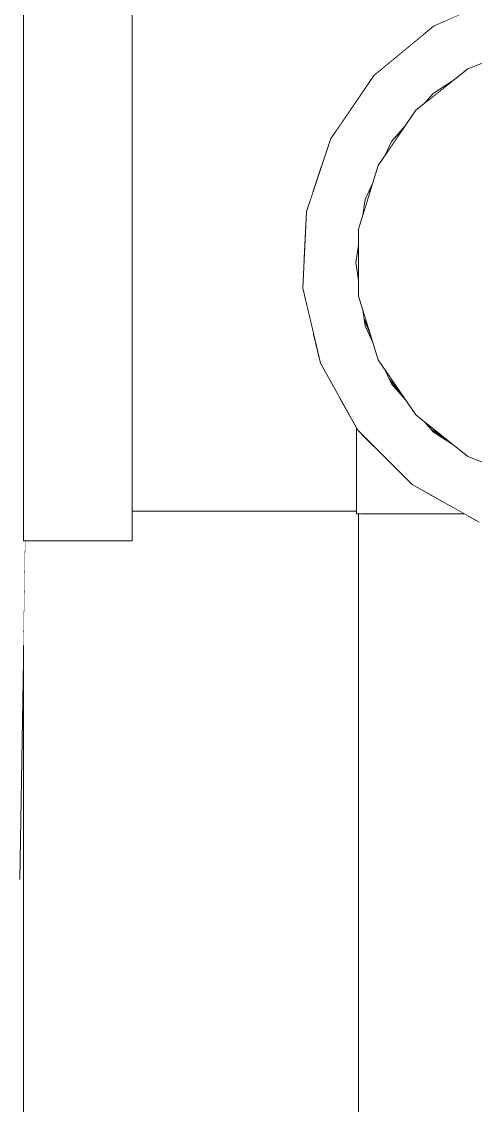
# Model space of a CAD drawing. Header units: millimetres. Extents: x -48147 to 1414029, y -496296 to 18123.
# Drawn here: x 1377508.4 to 1377541.9, y -490298.8 to -490219 of the extents above; entities that cross this region are included whole.
import ezdxf

# ---------------------------------------------------------------- set-up
doc = ezdxf.new("R2010")
doc.units = ezdxf.units.MM
doc.header["$MEASUREMENT"] = 0
doc.linetypes.add('Wipeout_Contour', pattern=[1000, 0, -1000])
doc.layers.add('New_A-35-M_FFE_Sanitary', color=7, linetype='Continuous')
doc.layers.add('New_A-35-M_FFE_Sanitary_Pen_No__64', color=7, linetype='Continuous', lineweight=20, true_color=0x606060)

# ---------------------------------------------------------------- blocks, each defined once
blk = doc.blocks.new('Section Elem_192_2', base_point=(1372878.996, -490836.732))
at = {"layer": 'New_A-35-M_FFE_Sanitary_Pen_No__64', "linetype": 'Continuous'}
blk.add_line((1377508.289, -490282.178), (1377508.706, -490257.232), dxfattribs=at)
blk = doc.blocks.new('Section Elem_193_2', base_point=(1372878.996, -490836.732))
at = {"color": 254, "linetype": 'Wipeout_Contour', "lineweight": 0, "ltscale": 5848685.132289144}
blk.add_wipeout([(1377545.905, -490220.646), (1377541.327, -490222.443), (1377542.31, -490222.443), (1377546.802, -490220.646)], dxfattribs=at).dxf.layer = 'New_A-35-M_FFE_Sanitary'
at = {"color": 254, "linetype": 'Wipeout_Contour', "lineweight": 0, "ltscale": 4386502.464648353}
blk.add_wipeout([(1377538.772, -490224.263), (1377538.16, -490224.969), (1377540.181, -490223.357)], dxfattribs=at).dxf.layer = 'New_A-35-M_FFE_Sanitary'
at = {"color": 254, "linetype": 'Wipeout_Contour', "lineweight": 0, "ltscale": 5848662.456120652}
blk.add_wipeout([(1377535.259, -490228.77), (1377536.649, -490226.731), (1377536.633, -490226.731), (1377535.696, -490227.812)], dxfattribs=at).dxf.layer = 'New_A-35-M_FFE_Sanitary'
at = {"color": 254, "linetype": 'Wipeout_Contour', "lineweight": 0, "ltscale": 5848660.421961683}
blk.add_wipeout([(1377533.578, -490233.245), (1377534.11, -490231.52), (1377534.003, -490231.52), (1377533.745, -490232.084)], dxfattribs=at).dxf.layer = 'New_A-35-M_FFE_Sanitary'
at = {"color": 254, "linetype": 'Wipeout_Contour', "lineweight": 0, "ltscale": 4386498.158971934}
blk.add_wipeout([(1377533.261, -490236.732), (1377533.077, -490236.732), (1377533.261, -490238.014)], dxfattribs=at).dxf.layer = 'New_A-35-M_FFE_Sanitary'
at = {"color": 254, "linetype": 'Wipeout_Contour', "lineweight": 0, "ltscale": 5848674.298559221}
blk.add_wipeout([(1377533.671, -490240.863), (1377533.745, -490241.381), (1377534.335, -490242.671), (1377534.166, -490242.124)], dxfattribs=at).dxf.layer = 'New_A-35-M_FFE_Sanitary'
at = {"color": 254, "linetype": 'Wipeout_Contour', "lineweight": 0, "ltscale": 5848687.957759044}
blk.add_wipeout([(1377535.527, -490245.283), (1377535.696, -490245.653), (1377536.708, -490246.821), (1377536.44, -490246.427)], dxfattribs=at).dxf.layer = 'New_A-35-M_FFE_Sanitary'
at = {"color": 254, "linetype": 'Wipeout_Contour', "lineweight": 0, "ltscale": 5848704.918176094}
blk.add_wipeout([(1377538.582, -490248.983), (1377538.772, -490249.202), (1377540.181, -490250.108), (1377539.881, -490249.869)], dxfattribs=at).dxf.layer = 'New_A-35-M_FFE_Sanitary'
at = {"color": 254, "linetype": 'Wipeout_Contour', "lineweight": 0, "ltscale": 4386534.231463417}
blk.add_wipeout([(1377541.066, -490255.232), (1377538.354, -490253.722), (1377538.354, -490255.232)], dxfattribs=at).dxf.layer = 'New_A-35-M_FFE_Sanitary'
at = {"color": 254, "linetype": 'Wipeout_Contour', "lineweight": 0, "ltscale": 5848613.799613862}
blk.add_wipeout([(1377516.577, -490257.232), (1377516.577, -490256.534), (1377508.577, -490256.534), (1377508.577, -490257.232)], dxfattribs=at).dxf.layer = 'New_A-35-M_FFE_Sanitary'
at = {"color": 254, "linetype": 'Wipeout_Contour', "lineweight": 0, "ltscale": 4386498.506214862}
blk.add_wipeout([(1377536.708, -490226.644), (1377536.633, -490226.731), (1377536.649, -490226.731)], dxfattribs=at).dxf.layer = 'New_A-35-M_FFE_Sanitary'
at = {"color": 254, "linetype": 'Wipeout_Contour', "lineweight": 0, "ltscale": 4386495.898006929}
blk.add_wipeout([(1377534.335, -490230.794), (1377534.003, -490231.52), (1377534.11, -490231.52)], dxfattribs=at).dxf.layer = 'New_A-35-M_FFE_Sanitary'
at = {"color": 254, "linetype": 'Wipeout_Contour', "lineweight": 0, "ltscale": 4386497.634805495}
blk.add_wipeout([(1377533.261, -490235.451), (1377533.077, -490236.732), (1377533.261, -490236.732)], dxfattribs=at).dxf.layer = 'New_A-35-M_FFE_Sanitary'
at = {"color": 254, "linetype": 'Wipeout_Contour', "lineweight": 0, "ltscale": 5848672.274774063}
blk.add_wipeout([(1377533.806, -490240.959), (1377533.578, -490240.22), (1377533.671, -490240.863), (1377533.942, -490241.555)], dxfattribs=at).dxf.layer = 'New_A-35-M_FFE_Sanitary'
at = {"color": 254, "linetype": 'Wipeout_Contour', "lineweight": 0, "ltscale": 5848685.320295337}
blk.add_wipeout([(1377535.753, -490245.419), (1377535.259, -490244.695), (1377535.527, -490245.283), (1377536.058, -490245.949)], dxfattribs=at).dxf.layer = 'New_A-35-M_FFE_Sanitary'
at = {"color": 254, "linetype": 'Wipeout_Contour', "lineweight": 0, "ltscale": 5848701.982122935}
blk.add_wipeout([(1377538.927, -490249.108), (1377538.16, -490248.496), (1377538.582, -490248.983), (1377539.376, -490249.524)], dxfattribs=at).dxf.layer = 'New_A-35-M_FFE_Sanitary'
at = {"color": 254, "linetype": 'Wipeout_Contour', "lineweight": 0, "ltscale": 7310876.55140125}
blk.add_wipeout([(1377535.288, -490255.232), (1377538.354, -490255.232), (1377538.354, -490253.722), (1377537.223, -490253.092), (1377535.288, -490251.156)], dxfattribs=at).dxf.layer = 'New_A-35-M_FFE_Sanitary'
at = {"color": 254, "linetype": 'Wipeout_Contour', "lineweight": 0, "ltscale": 5848611.957839177}
blk.add_wipeout([(1377516.577, -490256.534), (1377516.577, -490254.486), (1377508.577, -490254.486), (1377508.577, -490256.534)], dxfattribs=at).dxf.layer = 'New_A-35-M_FFE_Sanitary'
at = {"color": 254, "linetype": 'Wipeout_Contour', "lineweight": 0, "ltscale": 7310919.511143163}
blk.add_wipeout([(1377541.327, -490255.378), (1377541.327, -490268.914), (1377545.905, -490269.149), (1377545.905, -490256.726), (1377542.171, -490255.848)], dxfattribs=at).dxf.layer = 'New_A-35-M_FFE_Sanitary'
at = {"color": 254, "linetype": 'Wipeout_Contour', "lineweight": 0, "ltscale": 5848673.81996497}
blk.add_wipeout([(1377533.806, -490240.959), (1377533.942, -490241.555), (1377534.095, -490241.944), (1377534.11, -490241.944)], dxfattribs=at).dxf.layer = 'New_A-35-M_FFE_Sanitary'
at = {"color": 254, "linetype": 'Wipeout_Contour', "lineweight": 0, "ltscale": 4386515.832597388}
blk.add_wipeout([(1377535.752, -490245.419), (1377536.058, -490245.949), (1377536.44, -490246.428)], dxfattribs=at).dxf.layer = 'New_A-35-M_FFE_Sanitary'
at = {"color": 254, "linetype": 'Wipeout_Contour', "lineweight": 0, "ltscale": 5848690.550453978}
blk.add_wipeout([(1377533.491, -490255.232), (1377535.288, -490255.232), (1377535.288, -490251.156), (1377533.491, -490249.359)], dxfattribs=at).dxf.layer = 'New_A-35-M_FFE_Sanitary'
at = {"color": 254, "linetype": 'Wipeout_Contour', "lineweight": 0, "ltscale": 4386528.763859371}
blk.add_wipeout([(1377538.927, -490249.108), (1377539.376, -490249.524), (1377539.882, -490249.869)], dxfattribs=at).dxf.layer = 'New_A-35-M_FFE_Sanitary'
at = {"color": 254, "linetype": 'Wipeout_Contour', "lineweight": 0, "ltscale": 5848608.399817524}
blk.add_wipeout([(1377516.577, -490254.486), (1377516.577, -490251.228), (1377508.577, -490251.228), (1377508.577, -490254.486)], dxfattribs=at).dxf.layer = 'New_A-35-M_FFE_Sanitary'
at = {"color": 254, "linetype": 'Wipeout_Contour', "lineweight": 0, "ltscale": 7310900.927615517}
blk.add_wipeout([(1377541.066, -490255.232), (1377537.482, -490255.232), (1377537.482, -490268.513), (1377541.327, -490268.914), (1377541.327, -490255.378)], dxfattribs=at).dxf.layer = 'New_A-35-M_FFE_Sanitary'
at = {"color": 254, "linetype": 'Wipeout_Contour', "lineweight": 0, "ltscale": 4386506.384242792}
blk.add_wipeout([(1377534.11, -490241.944), (1377534.095, -490241.944), (1377534.166, -490242.124)], dxfattribs=at).dxf.layer = 'New_A-35-M_FFE_Sanitary'
at = {"color": 254, "linetype": 'Wipeout_Contour', "lineweight": 0, "ltscale": 5848603.368044269}
blk.add_wipeout([(1377516.577, -490251.228), (1377516.577, -490246.982), (1377508.577, -490246.982), (1377508.577, -490251.228)], dxfattribs=at).dxf.layer = 'New_A-35-M_FFE_Sanitary'
at = {"color": 254, "linetype": 'Wipeout_Contour', "lineweight": 0, "ltscale": 7310855.993940537}
blk.add_wipeout([(1377533.123, -490255.232), (1377533.491, -490255.232), (1377533.491, -490249.359), (1377533.218, -490249.086), (1377533.123, -490248.917)], dxfattribs=at).dxf.layer = 'New_A-35-M_FFE_Sanitary'
at = {"color": 254, "linetype": 'Wipeout_Contour', "lineweight": 0, "ltscale": 5848708.931372636}
blk.add_wipeout([(1377537.482, -490255.232), (1377534.711, -490255.232), (1377534.711, -490267.981), (1377537.482, -490268.513)], dxfattribs=at).dxf.layer = 'New_A-35-M_FFE_Sanitary'
at = {"color": 254, "linetype": 'Wipeout_Contour', "lineweight": 0, "ltscale": 5848756.152735883}
blk.add_wipeout([(1377545.905, -490269.149), (1377541.327, -490268.914), (1377541.327, -490282.362), (1377545.905, -490282.828)], dxfattribs=at).dxf.layer = 'New_A-35-M_FFE_Sanitary'
at = {"layer": 'New_A-35-M_FFE_Sanitary_Pen_No__64', "linetype": 'Continuous'}
blk.add_line((1377508.577, -490254.486), (1377508.577, -490251.228), dxfattribs=at)
at = {"color": 254, "linetype": 'Wipeout_Contour', "lineweight": 0, "ltscale": 5848597.205451931}
blk.add_wipeout([(1377516.577, -490246.982), (1377516.577, -490242.038), (1377508.577, -490242.038), (1377508.577, -490246.982)], dxfattribs=at).dxf.layer = 'New_A-35-M_FFE_Sanitary'
at = {"color": 254, "linetype": 'Wipeout_Contour', "lineweight": 0, "ltscale": 5848700.592160189}
blk.add_wipeout([(1377534.711, -490255.232), (1377533.261, -490255.232), (1377533.261, -490267.367), (1377534.711, -490267.981)], dxfattribs=at).dxf.layer = 'New_A-35-M_FFE_Sanitary'
at = {"color": 254, "linetype": 'Wipeout_Contour', "lineweight": 0, "ltscale": 5848739.640250538}
blk.add_wipeout([(1377541.327, -490268.914), (1377537.482, -490268.513), (1377537.482, -490281.566), (1377541.327, -490282.362)], dxfattribs=at).dxf.layer = 'New_A-35-M_FFE_Sanitary'
at = {"layer": 'New_A-35-M_FFE_Sanitary_Pen_No__64', "linetype": 'Continuous'}
blk.add_line((1377508.577, -490251.228), (1377508.577, -490246.982), dxfattribs=at)
at = {"color": 254, "linetype": 'Wipeout_Contour', "lineweight": 0, "ltscale": 5848590.332033062}
blk.add_wipeout([(1377516.577, -490242.038), (1377516.577, -490236.732), (1377508.577, -490236.732), (1377508.577, -490242.038)], dxfattribs=at).dxf.layer = 'New_A-35-M_FFE_Sanitary'
at = {"color": 254, "linetype": 'Wipeout_Contour', "lineweight": 0, "ltscale": 5848656.588762996}
blk.add_wipeout([(1377516.577, -490253.561), (1377516.577, -490255.044), (1377533.123, -490255.044), (1377533.123, -490253.561)], dxfattribs=at).dxf.layer = 'New_A-35-M_FFE_Sanitary'
at = {"color": 254, "linetype": 'Wipeout_Contour', "lineweight": 0, "ltscale": 5848726.238066904}
blk.add_wipeout([(1377537.482, -490268.513), (1377534.711, -490267.981), (1377534.711, -490280.512), (1377537.482, -490281.566)], dxfattribs=at).dxf.layer = 'New_A-35-M_FFE_Sanitary'
at = {"color": 254, "linetype": 'Wipeout_Contour', "lineweight": 0, "ltscale": 5848774.0301592}
blk.add_wipeout([(1377545.905, -490282.828), (1377541.327, -490282.362), (1377541.327, -490295.345), (1377545.905, -490296.034)], dxfattribs=at).dxf.layer = 'New_A-35-M_FFE_Sanitary'
at = {"layer": 'New_A-35-M_FFE_Sanitary_Pen_No__64', "linetype": 'Continuous'}
blk.add_line((1377508.577, -490246.982), (1377508.577, -490242.038), dxfattribs=at)
at = {"color": 254, "linetype": 'Wipeout_Contour', "lineweight": 0, "ltscale": 5848583.216212544}
blk.add_wipeout([(1377516.577, -490236.732), (1377516.577, -490231.427), (1377508.577, -490231.427), (1377508.577, -490236.732)], dxfattribs=at).dxf.layer = 'New_A-35-M_FFE_Sanitary'
at = {"color": 254, "linetype": 'Wipeout_Contour', "lineweight": 0, "ltscale": 5848653.684907524}
blk.add_wipeout([(1377516.577, -490250.714), (1377516.577, -490253.561), (1377533.123, -490253.561), (1377533.123, -490250.714)], dxfattribs=at).dxf.layer = 'New_A-35-M_FFE_Sanitary'
at = {"color": 254, "linetype": 'Wipeout_Contour', "lineweight": 0, "ltscale": 5848717.136932628}
blk.add_wipeout([(1377534.711, -490267.981), (1377533.261, -490267.367), (1377533.261, -490279.293), (1377534.711, -490280.512)], dxfattribs=at).dxf.layer = 'New_A-35-M_FFE_Sanitary'
at = {"color": 254, "linetype": 'Wipeout_Contour', "lineweight": 0, "ltscale": 5848757.105798933}
blk.add_wipeout([(1377541.327, -490282.362), (1377537.482, -490281.566), (1377537.482, -490294.169), (1377541.327, -490295.345)], dxfattribs=at).dxf.layer = 'New_A-35-M_FFE_Sanitary'
at = {"layer": 'New_A-35-M_FFE_Sanitary_Pen_No__64', "linetype": 'Continuous'}
for p, q in [((1377508.577, -490242.038), (1377508.577, -490236.732)), ((1377516.577, -490254.486), (1377516.577, -490251.228))]:
    blk.add_line(p, q, dxfattribs=at)
at = {"color": 254, "linetype": 'Wipeout_Contour', "lineweight": 0, "ltscale": 5848576.342921786}
blk.add_wipeout([(1377516.577, -490231.427), (1377516.577, -490226.482), (1377508.577, -490226.482), (1377508.577, -490231.427)], dxfattribs=at).dxf.layer = 'New_A-35-M_FFE_Sanitary'
at = {"color": 254, "linetype": 'Wipeout_Contour', "lineweight": 0, "ltscale": 7310792.420709334}
blk.add_wipeout([(1377516.577, -490236.732), (1377516.577, -490241.944), (1377529.945, -490241.944), (1377529.164, -490238.624), (1377529.252, -490236.732)], dxfattribs=at).dxf.layer = 'New_A-35-M_FFE_Sanitary'
at = {"color": 254, "linetype": 'Wipeout_Contour', "lineweight": 0, "ltscale": 7310817.712026924}
blk.add_wipeout([(1377516.577, -490246.734), (1377516.577, -490250.714), (1377533.123, -490250.714), (1377533.123, -490248.917), (1377531.907, -490246.734)], dxfattribs=at).dxf.layer = 'New_A-35-M_FFE_Sanitary'
at = {"color": 254, "linetype": 'Wipeout_Contour', "lineweight": 0, "ltscale": 5848743.099686815}
blk.add_wipeout([(1377537.482, -490281.566), (1377534.711, -490280.512), (1377534.711, -490292.611), (1377537.482, -490294.169)], dxfattribs=at).dxf.layer = 'New_A-35-M_FFE_Sanitary'
at = {"color": 254, "linetype": 'Wipeout_Contour', "lineweight": 0, "ltscale": 5848791.129798615}
blk.add_wipeout([(1377545.905, -490296.034), (1377541.327, -490295.345), (1377541.327, -490307.642), (1377545.905, -490308.543)], dxfattribs=at).dxf.layer = 'New_A-35-M_FFE_Sanitary'
at = {"layer": 'New_A-35-M_FFE_Sanitary_Pen_No__64', "linetype": 'Continuous'}
blk.add_line((1377508.577, -490236.732), (1377508.577, -490231.427), dxfattribs=at)
at = {"color": 254, "linetype": 'Wipeout_Contour', "lineweight": 0, "ltscale": 5848570.180551451}
blk.add_wipeout([(1377516.577, -490226.482), (1377516.577, -490222.237), (1377508.577, -490222.237), (1377508.577, -490226.482)], dxfattribs=at).dxf.layer = 'New_A-35-M_FFE_Sanitary'
at = {"color": 254, "linetype": 'Wipeout_Contour', "lineweight": 0, "ltscale": 7310783.69512815}
blk.add_wipeout([(1377516.577, -490231.52), (1377516.577, -490236.732), (1377529.252, -490236.732), (1377529.426, -490232.966), (1377529.91, -490231.52)], dxfattribs=at).dxf.layer = 'New_A-35-M_FFE_Sanitary'
at = {"color": 254, "linetype": 'Wipeout_Contour', "lineweight": 0, "ltscale": 7310804.837490555}
blk.add_wipeout([(1377516.577, -490241.944), (1377516.577, -490246.734), (1377531.907, -490246.734), (1377530.461, -490244.138), (1377529.945, -490241.944)], dxfattribs=at).dxf.layer = 'New_A-35-M_FFE_Sanitary'
at = {"color": 254, "linetype": 'Wipeout_Contour', "lineweight": 0, "ltscale": 5848733.256196842}
blk.add_wipeout([(1377534.711, -490280.512), (1377533.261, -490279.293), (1377533.261, -490290.808), (1377534.711, -490292.611)], dxfattribs=at).dxf.layer = 'New_A-35-M_FFE_Sanitary'
at = {"color": 254, "linetype": 'Wipeout_Contour', "lineweight": 0, "ltscale": 5848773.811484558}
blk.add_wipeout([(1377541.327, -490295.345), (1377537.482, -490294.169), (1377537.482, -490306.106), (1377541.327, -490307.642)], dxfattribs=at).dxf.layer = 'New_A-35-M_FFE_Sanitary'
at = {"layer": 'New_A-35-M_FFE_Sanitary_Pen_No__64', "linetype": 'Continuous'}
for p, q in [((1377508.577, -490231.427), (1377508.577, -490226.482)), ((1377516.577, -490242.038), (1377516.577, -490236.732)), ((1377516.577, -490246.982), (1377516.577, -490242.038)), ((1377516.577, -490251.228), (1377516.577, -490246.982))]:
    blk.add_line(p, q, dxfattribs=at)
at = {"color": 254, "linetype": 'Wipeout_Contour', "lineweight": 0, "ltscale": 5848565.149034823}
blk.add_wipeout([(1377516.577, -490222.237), (1377516.577, -490218.979), (1377508.577, -490218.979), (1377508.577, -490222.237)], dxfattribs=at).dxf.layer = 'New_A-35-M_FFE_Sanitary'
at = {"color": 254, "linetype": 'Wipeout_Contour', "lineweight": 0, "ltscale": 7310779.34246262}
blk.add_wipeout([(1377516.577, -490231.52), (1377529.91, -490231.52), (1377531.226, -490227.595), (1377531.818, -490226.731), (1377516.577, -490226.731)], dxfattribs=at).dxf.layer = 'New_A-35-M_FFE_Sanitary'
at = {"color": 254, "linetype": 'Wipeout_Contour', "lineweight": 0, "ltscale": 5848759.227712102}
blk.add_wipeout([(1377537.482, -490294.169), (1377534.711, -490292.611), (1377534.711, -490304.07), (1377537.482, -490306.106)], dxfattribs=at).dxf.layer = 'New_A-35-M_FFE_Sanitary'
at = {"layer": 'New_A-35-M_FFE_Sanitary_Pen_No__64', "linetype": 'Continuous'}
for p, q in [((1377508.577, -490226.482), (1377508.577, -490222.237)), ((1377516.577, -490236.732), (1377516.577, -490231.427))]:
    blk.add_line(p, q, dxfattribs=at)
at = {"color": 254, "linetype": 'Wipeout_Contour', "lineweight": 0, "ltscale": 5848561.591235959}
blk.add_wipeout([(1377516.577, -490218.979), (1377516.577, -490216.931), (1377508.577, -490216.931), (1377508.577, -490218.979)], dxfattribs=at).dxf.layer = 'New_A-35-M_FFE_Sanitary'
at = {"color": 254, "linetype": 'Wipeout_Contour', "lineweight": 0, "ltscale": 7310779.317236671}
blk.add_wipeout([(1377534.633, -490222.751), (1377516.577, -490222.751), (1377516.577, -490226.731), (1377531.818, -490226.731), (1377534.427, -490222.922)], dxfattribs=at).dxf.layer = 'New_A-35-M_FFE_Sanitary'
at = {"color": 254, "linetype": 'Wipeout_Contour', "lineweight": 0, "ltscale": 5848748.67414964}
blk.add_wipeout([(1377534.711, -490292.611), (1377533.261, -490290.808), (1377533.261, -490301.715), (1377534.711, -490304.07)], dxfattribs=at).dxf.layer = 'New_A-35-M_FFE_Sanitary'
at = {"layer": 'New_A-35-M_FFE_Sanitary_Pen_No__64', "linetype": 'Continuous'}
for p, q in [((1377508.577, -490218.979), (1377508.577, -490216.931)), ((1377508.577, -490222.237), (1377508.577, -490218.979)), ((1377516.577, -490231.427), (1377516.577, -490226.482))]:
    blk.add_line(p, q, dxfattribs=at)
at = {"color": 254, "linetype": 'Wipeout_Contour', "lineweight": 0, "ltscale": 5848618.589899416}
blk.add_wipeout([(1377516.577, -490219.904), (1377516.577, -490222.751), (1377534.633, -490222.751), (1377538.061, -490219.904)], dxfattribs=at).dxf.layer = 'New_A-35-M_FFE_Sanitary'
at = {"color": 254, "linetype": 'Wipeout_Contour', "lineweight": 0, "ltscale": 39479532.74320099}
blk.add_wipeout([(1377508.577, -490264.956), (1377508.577, -490384.732), (1377590.577, -490384.732), (1377590.577, -490257.232), (1377582.577, -490257.232), (1377582.577, -490256.534), (1377582.577, -490255.044), (1377566.031, -490255.044), (1377566.031, -490255.232), (1377566.077, -490255.232), (1377566.077, -490345.732), (1377565.344, -490350.606), (1377563.21, -490355.047), (1377559.865, -490358.66), (1377555.605, -490361.125), (1377550.81, -490362.222), (1377545.905, -490361.853), (1377541.327, -490360.052), (1377537.482, -490356.979), (1377534.711, -490352.907), (1377533.261, -490348.197), (1377533.261, -490255.232), (1377533.123, -490255.232), (1377533.123, -490255.044), (1377516.577, -490255.044), (1377516.577, -490257.232), (1377508.706, -490257.232)], dxfattribs=at).dxf.layer = 'New_A-35-M_FFE_Sanitary'
at = {"layer": 'New_A-35-M_FFE_Sanitary_Pen_No__64', "linetype": 'Continuous'}
for p, q in [((1377516.577, -490226.482), (1377516.577, -490222.237)), ((1377508.577, -490256.534), (1377508.577, -490254.486)), ((1377516.577, -490256.534), (1377516.577, -490254.486)), ((1377508.577, -490257.232), (1377508.577, -490256.534)), ((1377516.577, -490257.232), (1377516.577, -490256.534)), ((1377516.577, -490257.232), (1377508.577, -490257.232)), ((1377508.577, -490264.955), (1377508.577, -490384.732)), ((1377533.261, -490267.367), (1377533.261, -490279.293)), ((1377533.261, -490279.293), (1377533.261, -490290.808)), ((1377533.261, -490290.808), (1377533.261, -490301.715))]:
    blk.add_line(p, q, dxfattribs=at)
at = {"color": 254, "linetype": 'Wipeout_Contour', "lineweight": 0, "ltscale": 7310786.615761178}
blk.add_wipeout([(1377516.577, -490218.421), (1377516.577, -490219.904), (1377538.061, -490219.904), (1377538.785, -490219.303), (1377540.783, -490218.421)], dxfattribs=at).dxf.layer = 'New_A-35-M_FFE_Sanitary'
at = {"color": 254, "linetype": 'Wipeout_Contour', "lineweight": 0, "ltscale": 5848672.671755763}
blk.add_wipeout([(1377541.327, -490222.443), (1377537.482, -490225.51), (1377538.538, -490225.51), (1377542.31, -490222.443)], dxfattribs=at).dxf.layer = 'New_A-35-M_FFE_Sanitary'
at = {"layer": 'New_A-35-M_FFE_Sanitary_Pen_No__64', "linetype": 'Continuous'}
for p, q in [((1377516.577, -490218.979), (1377516.577, -490216.931)), ((1377516.577, -490222.237), (1377516.577, -490218.979))]:
    blk.add_line(p, q, dxfattribs=at)
at = {"color": 254, "linetype": 'Wipeout_Contour', "lineweight": 0, "ltscale": 5848665.105977094}
blk.add_wipeout([(1377537.482, -490225.51), (1377534.711, -490229.573), (1377535.819, -490229.573), (1377538.538, -490225.51)], dxfattribs=at).dxf.layer = 'New_A-35-M_FFE_Sanitary'
at = {"color": 254, "linetype": 'Wipeout_Contour', "lineweight": 0, "ltscale": 5848680.593134897}
blk.add_wipeout([(1377542.31, -490222.443), (1377538.538, -490225.51), (1377541.878, -490225.51), (1377545.365, -490222.443)], dxfattribs=at).dxf.layer = 'New_A-35-M_FFE_Sanitary'
at = {"color": 254, "linetype": 'Wipeout_Contour', "lineweight": 0, "ltscale": 5848663.108275583}
blk.add_wipeout([(1377534.711, -490229.573), (1377533.261, -490234.273), (1377534.397, -490234.273), (1377535.819, -490229.573)], dxfattribs=at).dxf.layer = 'New_A-35-M_FFE_Sanitary'
at = {"color": 254, "linetype": 'Wipeout_Contour', "lineweight": 0, "ltscale": 5848673.615222136}
blk.add_wipeout([(1377538.538, -490225.51), (1377535.819, -490229.573), (1377539.366, -490229.573), (1377541.878, -490225.51)], dxfattribs=at).dxf.layer = 'New_A-35-M_FFE_Sanitary'
at = {"color": 254, "linetype": 'Wipeout_Contour', "lineweight": 0, "ltscale": 5848666.862188214}
blk.add_wipeout([(1377533.261, -490234.273), (1377533.261, -490239.192), (1377534.397, -490239.192), (1377534.397, -490234.273)], dxfattribs=at).dxf.layer = 'New_A-35-M_FFE_Sanitary'
at = {"color": 254, "linetype": 'Wipeout_Contour', "lineweight": 0, "ltscale": 5848671.997404052}
blk.add_wipeout([(1377535.819, -490229.573), (1377534.397, -490234.273), (1377538.052, -490234.273), (1377539.366, -490229.573)], dxfattribs=at).dxf.layer = 'New_A-35-M_FFE_Sanitary'
at = {"color": 254, "linetype": 'Wipeout_Contour', "lineweight": 0, "ltscale": 5848676.007572251}
blk.add_wipeout([(1377533.261, -490239.192), (1377534.711, -490243.891), (1377535.819, -490243.891), (1377534.397, -490239.192)], dxfattribs=at).dxf.layer = 'New_A-35-M_FFE_Sanitary'
at = {"color": 254, "linetype": 'Wipeout_Contour', "lineweight": 0, "ltscale": 5848690.550215133}
blk.add_wipeout([(1377541.878, -490225.51), (1377539.366, -490229.573), (1377545.08, -490229.573), (1377547.26, -490225.51)], dxfattribs=at).dxf.layer = 'New_A-35-M_FFE_Sanitary'
at = {"color": 254, "linetype": 'Wipeout_Contour', "lineweight": 0, "ltscale": 5848675.889140632}
blk.add_wipeout([(1377534.397, -490239.192), (1377538.052, -490239.192), (1377538.052, -490234.273), (1377534.397, -490234.273)], dxfattribs=at).dxf.layer = 'New_A-35-M_FFE_Sanitary'
at = {"color": 254, "linetype": 'Wipeout_Contour', "lineweight": 0, "ltscale": 5848689.758378723}
blk.add_wipeout([(1377534.711, -490243.891), (1377537.482, -490247.955), (1377538.538, -490247.955), (1377535.819, -490243.891)], dxfattribs=at).dxf.layer = 'New_A-35-M_FFE_Sanitary'
at = {"color": 254, "linetype": 'Wipeout_Contour', "lineweight": 0, "ltscale": 5848689.709741351}
blk.add_wipeout([(1377539.366, -490229.573), (1377538.052, -490234.273), (1377543.94, -490234.273), (1377545.08, -490229.573)], dxfattribs=at).dxf.layer = 'New_A-35-M_FFE_Sanitary'
at = {"color": 254, "linetype": 'Wipeout_Contour', "lineweight": 0, "ltscale": 5848684.896681128}
blk.add_wipeout([(1377538.052, -490239.192), (1377534.397, -490239.192), (1377535.819, -490243.891), (1377539.366, -490243.891)], dxfattribs=at).dxf.layer = 'New_A-35-M_FFE_Sanitary'
at = {"color": 254, "linetype": 'Wipeout_Contour', "lineweight": 0, "ltscale": 5848706.886734657}
blk.add_wipeout([(1377537.482, -490247.955), (1377541.327, -490251.022), (1377542.31, -490251.022), (1377538.538, -490247.955)], dxfattribs=at).dxf.layer = 'New_A-35-M_FFE_Sanitary'
at = {"color": 254, "linetype": 'Wipeout_Contour', "lineweight": 0, "ltscale": 5848693.869702093}
blk.add_wipeout([(1377538.052, -490234.273), (1377538.052, -490239.192), (1377543.94, -490239.192), (1377543.94, -490234.273)], dxfattribs=at).dxf.layer = 'New_A-35-M_FFE_Sanitary'
at = {"color": 254, "linetype": 'Wipeout_Contour', "lineweight": 0, "ltscale": 5848698.267588003}
blk.add_wipeout([(1377535.819, -490243.891), (1377538.538, -490247.955), (1377541.878, -490247.955), (1377539.366, -490243.891)], dxfattribs=at).dxf.layer = 'New_A-35-M_FFE_Sanitary'
at = {"color": 254, "linetype": 'Wipeout_Contour', "lineweight": 0, "ltscale": 5848725.869638139}
blk.add_wipeout([(1377541.327, -490251.022), (1377545.905, -490252.819), (1377546.802, -490252.819), (1377542.31, -490251.022)], dxfattribs=at).dxf.layer = 'New_A-35-M_FFE_Sanitary'
at = {"color": 254, "linetype": 'Wipeout_Contour', "lineweight": 0, "ltscale": 5848702.608979606}
blk.add_wipeout([(1377538.052, -490239.192), (1377539.366, -490243.891), (1377545.08, -490243.891), (1377543.94, -490239.192)], dxfattribs=at).dxf.layer = 'New_A-35-M_FFE_Sanitary'
at = {"color": 254, "linetype": 'Wipeout_Contour', "lineweight": 0, "ltscale": 5848714.808067577}
blk.add_wipeout([(1377541.878, -490247.955), (1377538.538, -490247.955), (1377542.31, -490251.022), (1377545.365, -490251.022)], dxfattribs=at).dxf.layer = 'New_A-35-M_FFE_Sanitary'
at = {"color": 254, "linetype": 'Wipeout_Contour', "lineweight": 0, "ltscale": 5848715.202510033}
blk.add_wipeout([(1377539.366, -490243.891), (1377541.878, -490247.955), (1377547.26, -490247.955), (1377545.08, -490243.891)], dxfattribs=at).dxf.layer = 'New_A-35-M_FFE_Sanitary'
at = {"color": 254, "linetype": 'Wipeout_Contour', "lineweight": 0, "ltscale": 181336808.5372393}
blk.add_wipeout([(1377529.426, -490232.966), (1377529.164, -490238.624), (1377530.461, -490244.138), (1377533.218, -490249.086), (1377537.223, -490253.092), (1377542.171, -490255.848), (1377547.685, -490257.145), (1377553.344, -490256.883), (1377558.715, -490255.083), (1377561.484, -490253.186), (1377550.81, -490253.186), (1377549.184, -490253.064), (1377547.229, -490253.064), (1377546.559, -490252.868), (1377545.905, -490252.819), (1377544.46, -490252.252), (1377542.723, -490251.741), (1377542.036, -490251.3), (1377541.327, -490251.022), (1377540.181, -490250.108), (1377538.772, -490249.202), (1377538.16, -490248.496), (1377537.482, -490247.955), (1377536.708, -490246.821), (1377535.696, -490245.653), (1377535.259, -490244.695), (1377534.711, -490243.891), (1377534.335, -490242.671), (1377533.745, -490241.381), (1377533.578, -490240.22), (1377533.261, -490239.192), (1377533.261, -490238.014), (1377533.077, -490236.732), (1377533.261, -490235.451), (1377533.261, -490234.273), (1377533.578, -490233.245), (1377533.745, -490232.084), (1377534.335, -490230.794), (1377534.711, -490229.573), (1377535.259, -490228.77), (1377535.696, -490227.812), (1377536.708, -490226.644), (1377537.482, -490225.51), (1377538.16, -490224.968), (1377538.772, -490224.263), (1377540.181, -490223.357), (1377541.327, -490222.443), (1377542.036, -490222.165), (1377542.723, -490221.723), (1377544.46, -490221.213), (1377545.905, -490220.646), (1377546.558, -490220.597), (1377547.229, -490220.4), (1377549.185, -490220.4), (1377550.81, -490220.279), (1377570.077, -490220.279), (1377570.077, -490220.232), (1377979.077, -490220.232), (1377979.077, -490220.279), (1377998.344, -490220.279), (1377999.969, -490220.4), (1378001.925, -490220.4), (1378002.595, -490220.597), (1378003.248, -490220.646), (1378004.694, -490221.213), (1378006.431, -490221.723), (1378007.118, -490222.165), (1378007.827, -490222.443), (1378008.973, -490223.357), (1378010.382, -490224.263), (1378010.994, -490224.969), (1378011.672, -490225.51), (1378012.446, -490226.644), (1378013.458, -490227.812), (1378013.895, -490228.77), (1378014.443, -490229.573), (1378014.819, -490230.793), (1378015.409, -490232.084), (1378015.576, -490233.245), (1378015.893, -490234.273), (1378015.893, -490235.451), (1378016.077, -490236.732), (1378015.893, -490238.014), (1378015.893, -490239.192), (1378015.576, -490240.22), (1378015.409, -490241.381), (1378014.819, -490242.671), (1378014.443, -490243.891), (1378013.895, -490244.695), (1378013.458, -490245.653), (1378012.446, -490246.82), (1378011.672, -490247.955), (1378010.994, -490248.496), (1378010.382, -490249.202), (1378008.973, -490250.108), (1378007.827, -490251.022), (1378007.118, -490251.3), (1378006.431, -490251.741), (1378004.694, -490252.252), (1378003.248, -490252.819), (1378002.595, -490252.868), (1378001.925, -490253.064), (1377999.969, -490253.064), (1377998.344, -490253.186), (1377987.67, -490253.186), (1377990.439, -490255.083), (1377995.81, -490256.883), (1378001.468, -490257.145), (1378006.982, -490255.848), (1378011.931, -490253.092), (1378015.936, -490249.086), (1378018.693, -490244.138), (1378019.989, -490238.624), (1378019.728, -490232.966), (1378017.928, -490227.595), (1378014.727, -490222.922), (1378010.369, -490219.303), (1378005.187, -490217.015), (1377999.577, -490216.232), (1377549.577, -490216.232), (1377543.967, -490217.015), (1377538.785, -490219.303), (1377534.427, -490222.922), (1377531.226, -490227.595)], dxfattribs=at).dxf.layer = 'New_A-35-M_FFE_Sanitary'
at = {"layer": 'New_A-35-M_FFE_Sanitary_Pen_No__64', "linetype": 'Continuous'}
for p, q in [((1377543.967, -490217.015), (1377538.785, -490219.303)), ((1377538.785, -490219.303), (1377534.427, -490222.922)), ((1377545.905, -490220.646), (1377541.327, -490222.443)), ((1377534.427, -490222.922), (1377531.226, -490227.595)), ((1377541.327, -490222.443), (1377537.482, -490225.51)), ((1377538.772, -490224.263), (1377540.181, -490223.357)), ((1377538.16, -490224.969), (1377538.772, -490224.263)), ((1377537.482, -490225.51), (1377534.711, -490229.573)), ((1377535.696, -490227.812), (1377536.708, -490226.644)), ((1377531.226, -490227.595), (1377529.426, -490232.966)), ((1377535.259, -490228.77), (1377535.696, -490227.812)), ((1377534.711, -490229.573), (1377533.261, -490234.273)), ((1377533.745, -490232.084), (1377534.335, -490230.793)), ((1377533.578, -490233.245), (1377533.745, -490232.084)), ((1377529.426, -490232.966), (1377529.164, -490238.624)), ((1377533.261, -490234.273), (1377533.261, -490239.192)), ((1377533.077, -490236.732), (1377533.261, -490235.451)), ((1377533.261, -490238.014), (1377533.077, -490236.732)), ((1377529.164, -490238.624), (1377530.461, -490244.138)), ((1377533.261, -490239.192), (1377534.711, -490243.891)), ((1377533.745, -490241.381), (1377533.578, -490240.22)), ((1377534.166, -490242.124), (1377533.671, -490240.863)), ((1377534.335, -490242.671), (1377533.745, -490241.381)), ((1377533.806, -490240.959), (1377533.942, -490241.555)), ((1377534.711, -490243.891), (1377537.482, -490247.955)), ((1377530.461, -490244.138), (1377533.218, -490249.086)), ((1377535.696, -490245.653), (1377535.259, -490244.695)), ((1377536.44, -490246.427), (1377535.527, -490245.283)), ((1377535.753, -490245.419), (1377536.058, -490245.949)), ((1377536.708, -490246.82), (1377535.696, -490245.653)), ((1377537.482, -490247.955), (1377541.327, -490251.022)), ((1377538.772, -490249.202), (1377538.16, -490248.496)), ((1377533.123, -490248.917), (1377533.123, -490255.232)), ((1377533.218, -490249.086), (1377537.223, -490253.092)), ((1377539.881, -490249.869), (1377538.582, -490248.983)), ((1377540.181, -490250.108), (1377538.772, -490249.202)), ((1377538.927, -490249.108), (1377539.376, -490249.524)), ((1377541.327, -490251.022), (1377545.905, -490252.819)), ((1377537.223, -490253.092), (1377542.171, -490255.848)), ((1377533.123, -490255.044), (1377516.577, -490255.044)), ((1377533.261, -490255.232), (1377533.123, -490255.232)), ((1377533.449, -490255.232), (1377533.261, -490255.232)), ((1377533.261, -490255.232), (1377533.261, -490267.367)), ((1377534.206, -490255.232), (1377533.491, -490255.232)), ((1377534.711, -490255.232), (1377534.206, -490255.232)), ((1377535.113, -490255.232), (1377534.711, -490255.232)), ((1377535.288, -490255.232), (1377535.113, -490255.232)), ((1377536.527, -490255.232), (1377535.288, -490255.232)), ((1377537.482, -490255.232), (1377536.527, -490255.232)), ((1377538.109, -490255.232), (1377537.482, -490255.232)), ((1377538.354, -490255.232), (1377538.109, -490255.232)), ((1377539.978, -490255.232), (1377538.354, -490255.232)), ((1377541.066, -490255.232), (1377539.978, -490255.232))]:
    blk.add_line(p, q, dxfattribs=at)

msp = doc.modelspace()

# ---------------------------------------------------------------- block references
at = {"layer": 'New_A-35-M_FFE_Sanitary'}
msp.add_blockref('Section Elem_192_2', (1372878.996, -490836.732), dxfattribs=at)

# ---------------------------------------------------------------- next in the draw order: block references
msp.add_blockref('Section Elem_193_2', (1372878.996, -490836.732), dxfattribs=at)

doc.saveas('drawing.dxf')
